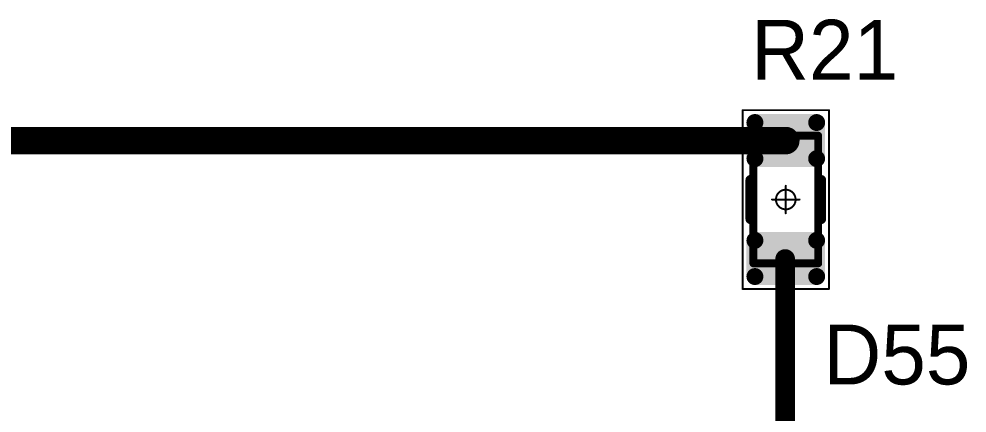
# Model space of a CAD drawing. Header units: millimetres. Extents: x 0 to 1769, y 431 to 1001.
# Drawn here: x 1477.73 to 1501.85, y 468.86 to 478.9 of the extents above; entities that cross this region are included whole.
import ezdxf

# ---------------------------------------------------------------- set-up
doc = ezdxf.new("R2010")
doc.units = ezdxf.units.MM
for name, color, linetype in [('Mechanical13', 56, 'Continuous'), ('Mechanical15', 56, 'Continuous'), ('TopLayer', 1, 'Continuous'), ('TopOverlay', 2, 'Continuous'), ('TopPaste', 8, 'Continuous'), ('TopSolder', 216, 'Continuous')]:
    doc.layers.add(name, color=color, linetype=linetype)

# ---------------------------------------------------------------- blocks, each defined once
blk = doc.blocks.new('RC1206S_168')
at = {"layer": 'Mechanical13', "const_width": 0.2}
for points in [[(1.625, 0.825), (-1.625, 0.825)], [(-1.625, -0.825), (-1.625, 0.825)], [(1.625, -0.825), (1.625, 0.825)], [(1.625, -0.825), (-1.625, -0.825)]]:
    blk.add_lwpolyline(points, dxfattribs=at)
at = {"layer": 'Mechanical13', "const_width": 0.1}
for points in [[(-1.675, 0.825, 1), (-1.575, 0.825, 1)], [(-1.675, 0.825, 1), (-1.575, 0.825, 1)], [(1.575, 0.825, 1), (1.675, 0.825, 1)], [(1.575, 0.825, 1), (1.675, 0.825, 1)], [(-1.675, -0.825, 1), (-1.575, -0.825, 1)], [(-1.675, -0.825, 1), (-1.575, -0.825, 1)], [(1.575, -0.825, 1), (1.675, -0.825, 1)], [(1.575, -0.825, 1), (1.675, -0.825, 1)]]:
    blk.add_lwpolyline(points, format="xyb", close=True, dxfattribs=at)
at = {"layer": 'Mechanical15', "const_width": 0.05}
for points in [[(2.275, 1.1), (-2.275, 1.1)], [(-2.275, -1.1), (-2.275, 1.1)], [(2.275, -1.1), (2.275, 1.1)], [(0, -0.35), (0, 0.35)], [(0.35, 0), (-0.35, 0)], [(2.275, -1.1), (-2.275, -1.1)]]:
    blk.add_lwpolyline(points, dxfattribs=at)
at = {"layer": 'Mechanical15'}
for points, const_width in [([(-2.287, 1.1, 1), (-2.262, 1.1, 1)], 0.025), ([(-2.287, 1.1, 1), (-2.262, 1.1, 1)], 0.025), ([(2.262, 1.1, 1), (2.287, 1.1, 1)], 0.025), ([(2.262, 1.1, 1), (2.287, 1.1, 1)], 0.025), ([(0.25, 0, 1), (-0.25, 0, 1)], 0.05), ([(-0.012, 0.35, 1), (0.012, 0.35, 1)], 0.025), ([(-0.362, 0, 1), (-0.337, 0, 1)], 0.025), ([(-0.262, 0, 1), (-0.238, 0, 1)], 0.025), ([(0.238, 0, 1), (0.262, 0, 1)], 0.025), ([(0.337, 0, 1), (0.362, 0, 1)], 0.025), ([(-0.012, -0.35, 1), (0.012, -0.35, 1)], 0.025), ([(-2.287, -1.1, 1), (-2.262, -1.1, 1)], 0.025), ([(-2.287, -1.1, 1), (-2.262, -1.1, 1)], 0.025), ([(2.262, -1.1, 1), (2.287, -1.1, 1)], 0.025), ([(2.262, -1.1, 1), (2.287, -1.1, 1)], 0.025)]:
    blk.add_lwpolyline(points, format="xyb", close=True, dxfattribs=dict(at, const_width=const_width))
at = {"layer": 'TopLayer', "const_width": 0.115}
for points in [[(-2.018, 0.785, 1), (-1.903, 0.785, 1)], [(-1.098, 0.785, 1), (-0.983, 0.785, 1)], [(0.983, 0.785, 1), (1.098, 0.785, 1)], [(1.903, 0.785, 1), (2.018, 0.785, 1)], [(-2.018, -0.785, 1), (-1.903, -0.785, 1)], [(-1.098, -0.785, 1), (-0.983, -0.785, 1)], [(0.983, -0.785, 1), (1.098, -0.785, 1)], [(1.903, -0.785, 1), (2.018, -0.785, 1)]]:
    blk.add_lwpolyline(points, format="xyb", close=True, dxfattribs=at)
at = {"layer": 'TopLayer'}
for points in [[(-2.075, -0.785), (-0.925, -0.785), (-2.075, 0.785), (-0.925, 0.785)], [(-1.96, -0.9), (-1.04, -0.9), (-1.96, 0.9), (-1.04, 0.9)], [(0.925, -0.785), (2.075, -0.785), (0.925, 0.785), (2.075, 0.785)], [(1.04, -0.9), (1.96, -0.9), (1.04, 0.9), (1.96, 0.9)]]:
    blk.add_solid(points, dxfattribs=at)
at = {"layer": 'TopOverlay', "const_width": 0.25}
for points in [[(0.5, 0.9), (-0.5, 0.9)], [(0.5, -0.9), (-0.5, -0.9)]]:
    blk.add_lwpolyline(points, dxfattribs=at)
at = {"layer": 'TopOverlay', "const_width": 0.125}
for points in [[(-0.562, 0.9, 1), (-0.437, 0.9, 1)], [(0.437, 0.9, 1), (0.562, 0.9, 1)], [(-0.562, -0.9, 1), (-0.437, -0.9, 1)], [(0.437, -0.9, 1), (0.562, -0.9, 1)]]:
    blk.add_lwpolyline(points, format="xyb", close=True, dxfattribs=at)
at = {"layer": 'TopPaste', "const_width": 0.09}
for points in [[(-2.005, 0.785, 1), (-1.915, 0.785, 1)], [(-1.085, 0.785, 1), (-0.995, 0.785, 1)], [(0.995, 0.785, 1), (1.085, 0.785, 1)], [(1.915, 0.785, 1), (2.005, 0.785, 1)], [(-2.005, -0.785, 1), (-1.915, -0.785, 1)], [(-1.085, -0.785, 1), (-0.995, -0.785, 1)], [(0.995, -0.785, 1), (1.085, -0.785, 1)], [(1.915, -0.785, 1), (2.005, -0.785, 1)]]:
    blk.add_lwpolyline(points, format="xyb", close=True, dxfattribs=at)
at = {"layer": 'TopPaste'}
for points in [[(-2.05, -0.785), (-0.95, -0.785), (-2.05, 0.785), (-0.95, 0.785)], [(-1.96, -0.875), (-1.04, -0.875), (-1.96, 0.875), (-1.04, 0.875)], [(0.95, -0.785), (2.05, -0.785), (0.95, 0.785), (2.05, 0.785)], [(1.04, -0.875), (1.96, -0.875), (1.04, 0.875), (1.96, 0.875)]]:
    blk.add_solid(points, dxfattribs=at)
at = {"layer": 'TopSolder', "const_width": 0.215}
for points in [[(-2.068, 0.785, 1), (-1.853, 0.785, 1)], [(-1.148, 0.785, 1), (-0.933, 0.785, 1)], [(0.933, 0.785, 1), (1.148, 0.785, 1)], [(1.853, 0.785, 1), (2.068, 0.785, 1)], [(-2.068, -0.785, 1), (-1.853, -0.785, 1)], [(-1.148, -0.785, 1), (-0.933, -0.785, 1)], [(0.933, -0.785, 1), (1.148, -0.785, 1)], [(1.853, -0.785, 1), (2.068, -0.785, 1)]]:
    blk.add_lwpolyline(points, format="xyb", close=True, dxfattribs=at)
at = {"layer": 'TopSolder'}
for points in [[(-1.96, -1), (-1.04, -1), (-1.96, 1), (-1.04, 1)], [(1.04, -1), (1.96, -1), (1.04, 1), (1.96, 1)], [(-2.175, -0.785), (-0.825, -0.785), (-2.175, 0.785), (-0.825, 0.785)], [(0.825, -0.785), (2.175, -0.785), (0.825, 0.785), (2.175, 0.785)]]:
    blk.add_solid(points, dxfattribs=at)

msp = doc.modelspace()

# ---------------------------------------------------------------- linework, layer by layer
at = {"layer": 'TopLayer'}
for points, const_width in [([(1466.749, 475.801), (1497.242, 475.801)], 0.7), ([(1497.226, 461.42), (1497.226, 472.787)], 0.5)]:
    msp.add_lwpolyline(points, dxfattribs=dict(at, const_width=const_width))
for points, const_width in [([(1497.067, 475.801, 1), (1497.417, 475.801, 1)], 0.35), ([(1497.101, 472.787, 1), (1497.351, 472.787, 1)], 0.25)]:
    msp.add_lwpolyline(points, format="xyb", close=True, dxfattribs=dict(at, const_width=const_width))

# ---------------------------------------------------------------- block references
at = {"rotation": 270}
msp.add_blockref('RC1206S_168', (1497.242, 474.301), dxfattribs=at)

# ---------------------------------------------------------------- texts
at = {"layer": 'TopOverlay'}
for s, p in [('R21', (1496.361, 477.352)), ('D55', (1498.2, 469.594))]:
    msp.add_text(s, height=1.524, dxfattribs=at).set_placement(p)

doc.saveas('drawing.dxf')
